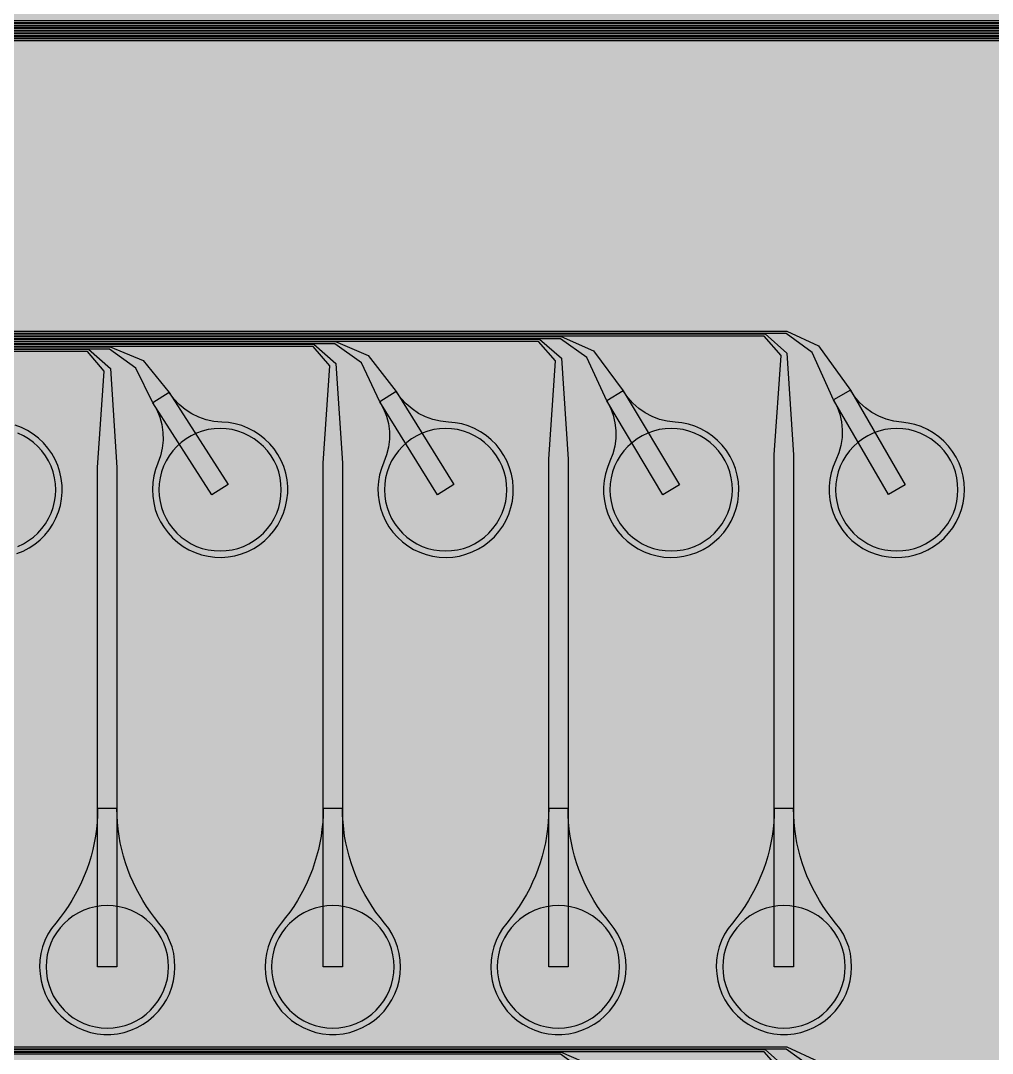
# Model space of a CAD drawing. Header units: metres. Extents: x -7231 to 10969, y -37556 to 1873.
# Drawn here: x -1178 to 330, y -31805 to -30203 of the extents above; entities that cross this region are included whole.
import ezdxf

# ---------------------------------------------------------------- set-up
doc = ezdxf.new("R2010")
doc.units = ezdxf.units.M
for name, color, linetype in [('Metal1', 4, 'CONTINUOUS'), ('Metal2', 3, 'CONTINUOUS'), ('Polyimide', 7, 'CONTINUOUS'), ('Polyimide_Negative', 5, 'CONTINUOUS')]:
    doc.layers.add(name, color=color, linetype=linetype)

msp = doc.modelspace()

# ---------------------------------------------------------------- hatches: boundary and pattern name
at = {"layer": 'Polyimide'}
msp.add_hatch(color=7, dxfattribs=at).paths.add_polyline_path([(4065.7, -468), (4066.7, -502), (4068.5, -536), (4071.4, -570), (4075.5, -604), (4081, -638), (4088, -672), (4096.5, -706), (4106.6, -740), (4118.3, -774), (4131.6, -808), (4146.5, -842), (4162.9, -876), (4180.7, -910), (4199.8, -944), (4220.2, -978), (4241.7, -1012), (4264.2, -1046), (4287.5, -1080), (4311.5, -1114), (4336, -1148), (4360.9, -1182), (4385.9, -1216), (4410.9, -1250), (4435.7, -1284), (4460.2, -1318), (4484.2, -1352), (4507.5, -1385.9), (4530, -1419.9), (4551.5, -1453.9), (4571.9, -1487.9), (4591.1, -1521.9), (4608.9, -1555.9), (4625.3, -1589.9), (4640.1, -1623.9), (4653.4, -1657.9), (4665.1, -1691.9), (4675.2, -1725.9), (4683.7, -1759.9), (4690.7, -1793.9), (4696.2, -1827.9), (4700.3, -1861.9), (4703.2, -1895.9), (4705.1, -1929.9), (4706.1, -1963.9), (4706.4, -1997.9), (4706.5, -2031.9), (4706.5, -4793), (4710, -4838.4), (4720.2, -4882.7), (4737.1, -4925), (4760.1, -4964.2), (4788.9, -4999.5), (4822.6, -5030), (4860.5, -5055.1), (4901.8, -5074.2), (4901.8, -5074.2), (4970.7, -5105.2), (5034.7, -5145.3), (5092.8, -5193.5), (5143.8, -5249.2), (5186.9, -5311.2), (5221.2, -5378.4), (5246.2, -5449.7), (5261.4, -5523.7), (5266.5, -5599), (5261.4, -5674.3), (5246.2, -5748.3), (5221.2, -5819.6), (5186.9, -5886.8), (5143.8, -5948.8), (5092.8, -6004.5), (5034.7, -6052.7), (4970.7, -6092.8), (4901.8, -6123.8), (4860.5, -6142.9), (4822.6, -6168), (4788.9, -6198.5), (4760.1, -6233.8), (4737.1, -6273), (4720.2, -6315.3), (4710, -6359.6), (4706.5, -6405), (4706.5, -9221.5), (4710, -9266.9), (4720.2, -9311.2), (4737.1, -9353.5), (4760.1, -9392.7), (4788.9, -9428), (4822.6, -9458.5), (4860.5, -9483.6), (4901.8, -9502.7), (4970.7, -9533.7), (5034.7, -9573.8), (5092.8, -9622), (5143.8, -9677.7), (5186.9, -9739.7), (5221.2, -9806.9), (5246.2, -9878.2), (5261.4, -9952.2), (5266.5, -10027.5), (5261.4, -10102.8), (5246.2, -10176.8), (5221.2, -10248.1), (5186.9, -10315.3), (5143.8, -10377.3), (5092.8, -10433), (5034.7, -10481.2), (4970.7, -10521.3), (4901.8, -10552.3), (4860.5, -10571.4), (4822.6, -10596.5), (4788.9, -10627), (4760.1, -10662.3), (4737.1, -10701.5), (4720.2, -10743.8), (4710, -10788.1), (4706.5, -10833.5), (4706.5, -13650), (4710, -13695.4), (4720.2, -13739.7), (4737.1, -13782), (4760.1, -13821.2), (4788.9, -13856.5), (4822.6, -13887), (4860.5, -13912.1), (4901.8, -13931.2), (4970.7, -13962.2), (5034.7, -14002.2), (5092.8, -14050.5), (5143.8, -14106.2), (5186.9, -14168.2), (5221.2, -14235.4), (5246.2, -14306.7), (5261.4, -14380.7), (5266.5, -14456), (5261.4, -14531.3), (5246.2, -14605.3), (5221.2, -14676.5), (5186.9, -14743.8), (5143.8, -14805.8), (5092.8, -14861.5), (5034.7, -14909.7), (4970.7, -14949.8), (4901.8, -14980.8), (4860.5, -14999.9), (4822.6, -15025), (4788.9, -15055.5), (4760.1, -15090.8), (4737.1, -15130), (4720.2, -15172.3), (4710, -15216.6), (4706.5, -15262), (4706.5, -15456), (4720.9, -15750), (4764.1, -16041.3), (4835.7, -16326.8), (4934.9, -16604), (5060.7, -16870.2), (5212.1, -17122.7), (5387.5, -17359.2), (5585.2, -17577.3), (5803.3, -17775), (6039.8, -17950.4), (6292.3, -18101.8), (6558.4, -18227.6), (6835.6, -18326.8), (7121.2, -18398.3), (7412.4, -18441.5), (7706.5, -18456), (9969, -18456), (10047.4, -18459.8), (10125.1, -18471.4), (10201.2, -18490.4), (10275.2, -18516.9), (10346.1, -18550.5), (10413.5, -18590.8), (10476.5, -18637.6), (10534.7, -18690.3), (10587.4, -18748.5), (10634.2, -18811.5), (10674.5, -18878.9), (10708.1, -18949.8), (10734.6, -19023.8), (10753.6, -19099.9), (10765.2, -19177.6), (10769, -19256), (10769, -20895.8), (10730.2, -20951.4), (10694.6, -21009.1), (10662.2, -21068.6), (10633.2, -21129.9), (10607.6, -21192.7), (10585.5, -21256.7), (10566.9, -21322), (10552, -21388.1), (10540.8, -21455), (10533.4, -21522.3), (10529.6, -21590), (10529.6, -21657.8), (10533.4, -21725.5), (10540.8, -21792.9), (10552, -21859.7), (10566.9, -21925.9), (10585.5, -21991.1), (10607.6, -22055.2), (10633.2, -22117.9), (10662.2, -22179.2), (10694.6, -22238.7), (10730.2, -22296.4), (10769, -22352), (10769, -32454.2), (10728.7, -32510.5), (10691.7, -32568.9), (10658, -32629.3), (10627.8, -32691.6), (10601.2, -32755.4), (10578.2, -32820.7), (10558.9, -32887.1), (10543.4, -32954.5), (10531.8, -33022.7), (10524, -33091.4), (10520.1, -33160.5), (10520.1, -33229.7), (10524, -33298.8), (10531.8, -33367.5), (10543.4, -33435.7), (10558.9, -33503.1), (10578.2, -33569.5), (10601.2, -33634.8), (10627.8, -33698.6), (10658, -33760.8), (10691.7, -33821.3), (10728.7, -33879.7), (10769, -33936), (10769, -36556), (10765.2, -36634.4), (10753.6, -36712.1), (10734.6, -36788.2), (10708.1, -36862.1), (10674.5, -36933.1), (10634.2, -37000.5), (10587.4, -37063.5), (10534.7, -37121.7), (10476.5, -37174.4), (10413.5, -37221.2), (10346.1, -37261.5), (10275.2, -37295.1), (10201.2, -37321.6), (10125.1, -37340.6), (10047.4, -37352.1), (9969, -37356), (-6231, -37356), (-6309.4, -37352.1), (-6387.1, -37340.6), (-6463.2, -37321.6), (-6537.2, -37295.1), (-6608.1, -37261.5), (-6675.5, -37221.2), (-6738.5, -37174.4), (-6796.7, -37121.7), (-6849.4, -37063.5), (-6896.2, -37000.5), (-6936.5, -36933.1), (-6970.1, -36862.1), (-6996.6, -36788.2), (-7015.6, -36712.1), (-7027.2, -36634.4), (-7031, -36556), (-7031, -33936), (-6990.7, -33879.8), (-6953.7, -33821.3), (-6920, -33760.9), (-6889.8, -33698.6), (-6863.2, -33634.8), (-6840.2, -33569.5), (-6820.9, -33503.1), (-6805.4, -33435.7), (-6793.7, -33367.5), (-6785.9, -33298.8), (-6782, -33229.7), (-6782, -33160.5), (-6785.9, -33091.4), (-6793.7, -33022.7), (-6805.4, -32954.5), (-6820.9, -32887.1), (-6840.2, -32820.6), (-6863.2, -32755.4), (-6889.8, -32691.5), (-6920, -32629.3), (-6953.7, -32568.9), (-6990.7, -32510.4), (-7031, -32454.2), (-7031, -22364.8), (-6990.7, -22308.6), (-6953.7, -22250.1), (-6920, -22189.7), (-6889.8, -22127.5), (-6863.2, -22063.6), (-6840.2, -21998.4), (-6820.9, -21931.9), (-6805.4, -21864.5), (-6793.7, -21796.3), (-6785.9, -21727.6), (-6782, -21658.5), (-6782, -21589.3), (-6785.9, -21520.3), (-6793.7, -21451.5), (-6805.4, -21383.3), (-6820.9, -21315.9), (-6840.2, -21249.5), (-6863.2, -21184.2), (-6889.8, -21120.4), (-6920, -21058.1), (-6953.7, -20997.7), (-6990.7, -20939.3), (-7031, -20883), (-7031, -19256), (-7027.2, -19177.6), (-7015.6, -19099.9), (-6996.6, -19023.8), (-6970.1, -18949.8), (-6936.5, -18878.9), (-6896.2, -18811.5), (-6849.4, -18748.5), (-6796.7, -18690.3), (-6738.5, -18637.6), (-6675.5, -18590.8), (-6608.1, -18550.5), (-6537.2, -18516.9), (-6463.2, -18490.4), (-6387.1, -18471.4), (-6309.4, -18459.8), (-6231, -18456), (-3968.5, -18456), (-3674.4, -18441.5), (-3383.2, -18398.3), (-3097.6, -18326.8), (-2820.4, -18227.6), (-2554.3, -18101.8), (-2301.8, -17950.4), (-2065.3, -17775), (-1847.2, -17577.3), (-1649.5, -17359.2), (-1474.1, -17122.7), (-1322.7, -16870.2), (-1196.9, -16604), (-1097.7, -16326.8), (-1026.1, -16041.3), (-982.9, -15750), (-968.5, -15456), (-968.5, -15262), (-972, -15216.6), (-982.2, -15172.3), (-999.1, -15130), (-1022.1, -15090.8), (-1050.9, -15055.5), (-1084.6, -15025), (-1122.5, -14999.9), (-1163.8, -14980.8), (-1232.7, -14949.8), (-1296.7, -14909.7), (-1354.8, -14861.5), (-1405.8, -14805.8), (-1448.9, -14743.8), (-1483.2, -14676.5), (-1508.2, -14605.3), (-1523.4, -14531.3), (-1528.5, -14456), (-1523.4, -14380.7), (-1508.2, -14306.7), (-1483.2, -14235.4), (-1448.9, -14168.2), (-1405.8, -14106.2), (-1354.8, -14050.5), (-1296.7, -14002.2), (-1232.7, -13962.2), (-1163.8, -13931.2), (-1122.5, -13912.1), (-1084.6, -13887), (-1050.9, -13856.5), (-1022.1, -13821.2), (-999.1, -13782), (-982.2, -13739.7), (-972, -13695.4), (-968.5, -13650), (-968.5, -12309.6), (-972, -12264.3), (-982.2, -12219.9), (-999.1, -12177.7), (-1022.1, -12138.5), (-1050.9, -12103.2), (-1084.6, -12072.6), (-1122.5, -12047.5), (-1163.8, -12028.5), (-1232.7, -11997.4), (-1296.7, -11957.4), (-1354.8, -11909.1), (-1405.8, -11853.5), (-1448.9, -11791.5), (-1483.2, -11724.2), (-1508.2, -11653), (-1523.4, -11579), (-1528.5, -11503.7), (-1523.4, -11428.3), (-1508.2, -11354.4), (-1483.2, -11283.1), (-1448.9, -11215.9), (-1405.8, -11153.8), (-1354.8, -11098.2), (-1296.7, -11049.9), (-1232.7, -11009.9), (-1163.8, -10978.8), (-1122.5, -10959.8), (-1084.6, -10934.7), (-1050.9, -10904.1), (-1022.1, -10868.9), (-999.1, -10829.6), (-982.2, -10787.4), (-972, -10743), (-968.5, -10697.7), (-968.5, -9357.3), (-972, -9311.9), (-982.2, -9267.6), (-999.1, -9225.4), (-1022.1, -9186.1), (-1050.9, -9150.8), (-1084.6, -9120.3), (-1122.5, -9095.2), (-1163.8, -9076.2), (-1163.8, -9076.2), (-1232.7, -9045.1), (-1296.7, -9005.1), (-1354.8, -8956.8), (-1405.8, -8901.1), (-1448.9, -8839.1), (-1483.2, -8771.9), (-1508.2, -8700.6), (-1523.4, -8626.7), (-1528.5, -8551.3), (-1523.4, -8476), (-1508.2, -8402), (-1483.2, -8330.8), (-1448.9, -8263.5), (-1405.8, -8201.5), (-1354.8, -8145.9), (-1296.7, -8097.6), (-1232.7, -8057.6), (-1163.8, -8026.5), (-1163.8, -8026.5), (-1122.5, -8007.4), (-1084.6, -7982.4), (-1050.9, -7951.8), (-1022.1, -7916.5), (-999.1, -7877.3), (-982.2, -7835), (-972, -7790.7), (-968.5, -7745.4), (-968.5, -6405), (-972, -6359.6), (-982.2, -6315.3), (-999.1, -6273), (-1022.1, -6233.8), (-1050.9, -6198.5), (-1084.6, -6168), (-1122.5, -6142.9), (-1163.8, -6123.8), (-1163.8, -6123.8), (-1232.7, -6092.8), (-1296.7, -6052.7), (-1354.8, -6004.5), (-1405.8, -5948.8), (-1448.9, -5886.8), (-1483.2, -5819.6), (-1508.2, -5748.3), (-1523.4, -5674.3), (-1528.5, -5599), (-1523.4, -5523.7), (-1508.2, -5449.7), (-1483.2, -5378.4), (-1448.9, -5311.2), (-1405.8, -5249.2), (-1354.8, -5193.5), (-1296.7, -5145.3), (-1232.7, -5105.2), (-1163.8, -5074.2), (-1163.8, -5074.2), (-1122.5, -5055.1), (-1084.6, -5030), (-1050.9, -4999.5), (-1022.1, -4964.2), (-999.1, -4925), (-982.2, -4882.7), (-972, -4838.4), (-968.5, -4793), (-968.5, -2031.9), (-968.4, -1997.9), (-968.1, -1963.9), (-967.1, -1929.9), (-965.2, -1895.9), (-962.2, -1861.9), (-958, -1827.9), (-952.4, -1793.9), (-945.3, -1759.9), (-936.6, -1725.9), (-926.4, -1691.9), (-914.4, -1657.9), (-900.9, -1623.9), (-885.7, -1589.9), (-869.1, -1555.9), (-850.9, -1521.9), (-831.4, -1487.9), (-810.6, -1453.9), (-788.7, -1419.9), (-765.8, -1385.9), (-742.1, -1352), (-717.6, -1318), (-692.7, -1284), (-667.4, -1250), (-641.9, -1216), (-616.4, -1182), (-591.1, -1148), (-566.1, -1114), (-541.7, -1080), (-517.9, -1046), (-495, -1012), (-473.1, -978), (-452.4, -944), (-432.8, -910), (-414.7, -876), (-398, -842), (-382.9, -808), (-369.3, -774), (-357.4, -740), (-347.1, -706), (-338.4, -672), (-331.3, -638), (-325.7, -604), (-321.5, -570), (-318.6, -536), (-316.7, -502), (-315.7, -468), (-315.3, -434), (-315.2, -400), (-315.2, 401), (-315.2, 451), (-315.2, 1644), (-270.2, 1644), (-270, 1637.1), (-269.4, 1630.3), (-268.2, 1623.5), (-266.7, 1616.8), (-264.7, 1610.2), (-262.3, 1603.8), (-259.4, 1597.6), (-256.2, 1591.5), (-252.6, 1585.7), (-248.6, 1580.1), (-244.2, 1574.8), (-239.5, 1569.8), (-234.5, 1565.1), (-229.2, 1560.7), (-223.6, 1556.7), (-217.8, 1553.1), (-211.7, 1549.8), (-205.4, 1547), (-199, 1544.6), (-192.4, 1542.6), (-185.7, 1541), (-179, 1539.9), (-172.1, 1539.2), (-165.2, 1539), (-158.4, 1539.2), (-151.5, 1539.9), (-144.8, 1541), (-138.1, 1542.6), (-131.5, 1544.6), (-125.1, 1547), (-118.8, 1549.8), (-112.8, 1553.1), (-106.9, 1556.7), (-101.3, 1560.7), (-96, 1565.1), (-91, 1569.8), (-86.3, 1574.8), (-81.9, 1580.1), (-77.9, 1585.7), (-74.3, 1591.5), (-71.1, 1597.6), (-68.2, 1603.8), (-65.8, 1610.2), (-63.8, 1616.8), (-62.3, 1623.5), (-61.1, 1630.3), (-60.5, 1637.1), (-60.2, 1644), (1853, 1644), (1853, 1573), (3815.2, 1573), (3815.5, 1579.5), (3816.1, 1586.1), (3817.2, 1592.5), (3818.7, 1598.9), (3820.6, 1605.1), (3822.9, 1611.3), (3825.6, 1617.2), (3828.6, 1623), (3832.1, 1628.6), (3835.9, 1633.9), (3840.1, 1638.9), (3844.5, 1643.7), (3849.3, 1648.2), (3854.4, 1652.3), (3859.7, 1656.1), (3865.2, 1659.6), (3871, 1662.7), (3877, 1665.4), (3883.1, 1667.7), (3889.4, 1669.6), (3895.7, 1671.1), (3902.2, 1672.1), (3908.7, 1672.8), (3915.2, 1673), (3921.8, 1672.8), (3928.3, 1672.1), (3934.8, 1671.1), (3941.1, 1669.6), (3947.4, 1667.7), (3953.5, 1665.4), (3959.5, 1662.7), (3965.2, 1659.6), (3970.8, 1656.1), (3976.1, 1652.3), (3981.2, 1648.2), (3986, 1643.7), (3990.4, 1638.9), (3994.6, 1633.9), (3998.4, 1628.6), (4001.9, 1623), (4004.9, 1617.2), (4007.6, 1611.3), (4009.9, 1605.1), (4011.8, 1598.9), (4013.3, 1592.5), (4014.4, 1586.1), (4015, 1579.5), (4015.2, 1573), (4065.2, 1573), (4065.2, 451), (4065.2, 401), (4065.2, -400), (4065.3, -434), (4065.7, -468)])

# ---------------------------------------------------------------- linework, layer by layer
at = {"layer": 'Metal1'}
for points in [[(1352.7, -19211.9), (1352.7, -30199.7), (1321.7, -30230.7), (-5962.2, -30230.7), (-5993.2, -30199.7), (-5993.2, -27720.3), (-5962.2, -27689.2), (-22.8, -27689.2), (11.1, -27719.1), (21.5, -27877.1), (21.5, -28671), (-8.5, -28671), (-8.5, -27877.1), (1.9, -27722.9), (-24.2, -27692.8), (-5960.8, -27692.8), (-5989.7, -27721.7), (-5989.7, -30198.3), (-5960.8, -30227.2), (1320.3, -30227.2), (1349.2, -30198.3), (1349.2, -19211.9)], [(1608.7, -19211.9), (1608.7, -33199.7), (1577.7, -33230.7), (-5962.2, -33230.7), (-5993.2, -33199.7), (-5993.2, -30720.3), (-5962.2, -30689.2), (-22.8, -30689.2), (11.1, -30719.1), (21.5, -30877.1), (21.5, -31671), (-8.5, -31671), (-8.5, -30877.1), (1.9, -30722.9), (-24.2, -30692.8), (-5960.8, -30692.8), (-5989.7, -30721.7), (-5989.7, -33198.3), (-5960.8, -33227.2), (1576.3, -33227.2), (1605.2, -33198.3), (1605.2, -19211.9)], [(1344.7, -19211.9), (1344.7, -30191.7), (1313.7, -30222.7), (-5954.2, -30222.7), (-5985.2, -30191.7), (-5985.2, -27728.3), (-5954.2, -27697.2), (-372.8, -27697.2), (-338.9, -27727.1), (-328.5, -27883.5), (-328.5, -28671), (-358.5, -28671), (-358.5, -27883.5), (-348.1, -27730.9), (-374.2, -27700.8), (-5952.8, -27700.8), (-5981.7, -27729.7), (-5981.7, -30190.3), (-5952.8, -30219.2), (1312.3, -30219.2), (1341.2, -30190.3), (1341.2, -19211.9)], [(1600.7, -19211.9), (1600.7, -33191.7), (1569.7, -33222.7), (-5954.2, -33222.7), (-5985.2, -33191.7), (-5985.2, -30728.3), (-5954.2, -30697.2), (-372.8, -30697.2), (-338.9, -30727.1), (-328.5, -30883.5), (-328.5, -31671), (-358.5, -31671), (-358.5, -30883.5), (-348.1, -30730.9), (-374.2, -30700.8), (-5952.8, -30700.8), (-5981.7, -30729.7), (-5981.7, -33190.3), (-5952.8, -33219.2), (1568.3, -33219.2), (1597.2, -33190.3), (1597.2, -19211.9)], [(1336.7, -19211.9), (1336.7, -30183.7), (1305.7, -30214.7), (-5946.2, -30214.7), (-5977.2, -30183.7), (-5977.2, -27736.3), (-5946.2, -27705.2), (-722.8, -27705.2), (-688.9, -27735.1), (-678.5, -27889.9), (-678.5, -28671), (-708.5, -28671), (-708.5, -27889.9), (-698.1, -27738.9), (-724.2, -27708.8), (-5944.8, -27708.8), (-5973.7, -27737.7), (-5973.7, -30182.3), (-5944.8, -30211.2), (1304.3, -30211.2), (1333.2, -30182.3), (1333.2, -19211.9)], [(1592.7, -19211.9), (1592.7, -33183.7), (1561.7, -33214.7), (-5946.2, -33214.7), (-5977.2, -33183.7), (-5977.2, -30736.3), (-5946.2, -30705.2), (-722.8, -30705.2), (-688.9, -30735.1), (-678.5, -30889.9), (-678.5, -31671), (-708.5, -31671), (-708.5, -30889.9), (-698.1, -30738.9), (-724.2, -30708.8), (-5944.8, -30708.8), (-5973.7, -30737.7), (-5973.7, -33182.3), (-5944.8, -33211.2), (1560.3, -33211.2), (1589.2, -33182.3), (1589.2, -19211.9)], [(1328.7, -19211.9), (1328.7, -30175.7), (1297.7, -30206.7), (-5938.2, -30206.7), (-5969.2, -30175.7), (-5969.2, -27744.3), (-5938.2, -27713.2), (-1072.8, -27713.2), (-1038.8, -27743.1), (-1028.5, -27896.3), (-1028.5, -28671), (-1058.5, -28671), (-1058.5, -27896.3), (-1048.2, -27746.9), (-1074.2, -27716.8), (-5936.8, -27716.8), (-5965.7, -27745.7), (-5965.7, -30174.3), (-5936.8, -30203.2), (1296.3, -30203.2), (1325.2, -30174.3), (1325.2, -19211.9)], [(1584.7, -19211.9), (1584.7, -33175.7), (1553.7, -33206.7), (-5938.2, -33206.7), (-5969.2, -33175.7), (-5969.2, -30744.3), (-5938.2, -30713.2), (-1072.8, -30713.2), (-1038.8, -30743.1), (-1028.5, -30896.3), (-1028.5, -31671), (-1058.5, -31671), (-1058.5, -30896.3), (-1048.2, -30746.9), (-1074.2, -30716.8), (-5936.8, -30716.8), (-5965.7, -30745.7), (-5965.7, -33174.3), (-5936.8, -33203.2), (1552.3, -33203.2), (1581.2, -33174.3), (1581.2, -19211.9)], [(1480.7, -19211.9), (1480.7, -33071.7), (1449.7, -33102.7), (-5834.2, -33102.7), (-5865.2, -33071.7), (-5865.2, -31830.3), (-5834.2, -31799.2), (-22.8, -31799.2), (11.1, -31829.1), (21.5, -31987.1), (21.5, -32781), (-8.5, -32781), (-8.5, -31987.1), (1.9, -31832.9), (-24.2, -31802.7), (-5832.8, -31802.7), (-5861.7, -31831.7), (-5861.7, -33070.3), (-5832.8, -33099.2), (1448.3, -33099.2), (1477.2, -33070.3), (1477.2, -19211.9)]]:
    msp.add_lwpolyline(points, dxfattribs=at)
for points in [[(-1058.5, -31425.4), (-1058.7, -31436.2), (-1059.3, -31446.9), (-1060.4, -31457.6), (-1061.8, -31468.2), (-1063.7, -31478.8), (-1066, -31489.3), (-1068.7, -31499.6), (-1071.8, -31509.9), (-1075.3, -31520.1), (-1079.2, -31530.1), (-1083.5, -31539.9), (-1088.1, -31549.6), (-1093.2, -31559.1), (-1098.6, -31568.4), (-1104.3, -31577.4), (-1110.4, -31586.2), (-1116.9, -31594.8), (-1123.6, -31603.1), (-1130.1, -31611.6), (-1135.6, -31620.6), (-1140.2, -31630.2), (-1143.9, -31640.1), (-1146.5, -31650.4), (-1148, -31660.9), (-1148.5, -31671.5), (-1147.9, -31682.1), (-1146.3, -31692.6), (-1143.6, -31702.8), (-1139.8, -31712.7), (-1135.1, -31722.2), (-1129.5, -31731.2), (-1123, -31739.6), (-1115.7, -31747.3), (-1107.6, -31754.2), (-1098.9, -31760.2), (-1089.6, -31765.3), (-1079.9, -31769.5), (-1069.7, -31772.7), (-1059.4, -31774.8), (-1048.8, -31775.9), (-1038.2, -31775.9), (-1027.6, -31774.8), (-1017.3, -31772.7), (-1007.1, -31769.5), (-997.4, -31765.3), (-988.1, -31760.2), (-979.4, -31754.2), (-971.3, -31747.3), (-964, -31739.6), (-957.5, -31731.2), (-951.9, -31722.2), (-947.2, -31712.7), (-943.4, -31702.8), (-940.7, -31692.6), (-939.1, -31682.1), (-938.5, -31671.5), (-939, -31660.9), (-940.5, -31650.4), (-943.1, -31640.1), (-946.8, -31630.2), (-951.4, -31620.6), (-956.9, -31611.6), (-963.4, -31603.1), (-970.1, -31594.8), (-976.6, -31586.2), (-982.7, -31577.4), (-988.4, -31568.4), (-993.8, -31559.1), (-998.9, -31549.6), (-1003.5, -31539.9), (-1007.8, -31530.1), (-1011.7, -31520.1), (-1015.2, -31509.9), (-1018.3, -31499.6), (-1021, -31489.3), (-1023.3, -31478.8), (-1025.2, -31468.2), (-1026.6, -31457.6), (-1027.7, -31446.9), (-1028.3, -31436.2), (-1028.5, -31425.4), (-1058.5, -31425.4)], [(-708.5, -31425.4), (-708.7, -31436.2), (-709.3, -31446.9), (-710.4, -31457.6), (-711.8, -31468.2), (-713.7, -31478.8), (-716, -31489.3), (-718.7, -31499.6), (-721.8, -31509.9), (-725.3, -31520.1), (-729.2, -31530.1), (-733.5, -31539.9), (-738.1, -31549.6), (-743.2, -31559.1), (-748.6, -31568.4), (-754.3, -31577.4), (-760.4, -31586.2), (-766.9, -31594.8), (-773.6, -31603.1), (-780.1, -31611.6), (-785.6, -31620.6), (-790.2, -31630.2), (-793.9, -31640.1), (-796.5, -31650.4), (-798, -31660.9), (-798.5, -31671.5), (-797.9, -31682.1), (-796.3, -31692.6), (-793.6, -31702.8), (-789.8, -31712.7), (-785.1, -31722.2), (-779.5, -31731.2), (-773, -31739.6), (-765.7, -31747.3), (-757.6, -31754.2), (-748.9, -31760.2), (-739.6, -31765.3), (-729.9, -31769.5), (-719.7, -31772.7), (-709.4, -31774.8), (-698.8, -31775.9), (-688.2, -31775.9), (-677.6, -31774.8), (-667.3, -31772.7), (-657.1, -31769.5), (-647.4, -31765.3), (-638.1, -31760.2), (-629.4, -31754.2), (-621.3, -31747.3), (-614, -31739.6), (-607.5, -31731.2), (-601.9, -31722.2), (-597.2, -31712.7), (-593.4, -31702.8), (-590.7, -31692.6), (-589.1, -31682.1), (-588.5, -31671.5), (-589, -31660.9), (-590.5, -31650.4), (-593.1, -31640.1), (-596.8, -31630.2), (-601.4, -31620.6), (-606.9, -31611.6), (-613.4, -31603.1), (-620.1, -31594.8), (-626.6, -31586.2), (-632.7, -31577.4), (-638.4, -31568.4), (-643.8, -31559.1), (-648.9, -31549.6), (-653.5, -31539.9), (-657.8, -31530.1), (-661.7, -31520.1), (-665.2, -31509.9), (-668.3, -31499.6), (-671, -31489.3), (-673.3, -31478.8), (-675.2, -31468.2), (-676.6, -31457.6), (-677.7, -31446.9), (-678.3, -31436.2), (-678.5, -31425.4), (-708.5, -31425.4)], [(-358.5, -31425.4), (-358.7, -31436.2), (-359.3, -31446.9), (-360.4, -31457.6), (-361.8, -31468.2), (-363.7, -31478.8), (-366, -31489.3), (-368.7, -31499.6), (-371.8, -31509.9), (-375.3, -31520.1), (-379.2, -31530.1), (-383.5, -31539.9), (-388.1, -31549.6), (-393.2, -31559.1), (-398.6, -31568.4), (-404.3, -31577.4), (-410.4, -31586.2), (-416.9, -31594.8), (-423.6, -31603.1), (-430.1, -31611.6), (-435.6, -31620.6), (-440.2, -31630.2), (-443.9, -31640.1), (-446.5, -31650.4), (-448, -31660.9), (-448.5, -31671.5), (-447.9, -31682.1), (-446.3, -31692.6), (-443.6, -31702.8), (-439.8, -31712.7), (-435.1, -31722.2), (-429.5, -31731.2), (-423, -31739.6), (-415.7, -31747.3), (-407.6, -31754.2), (-398.9, -31760.2), (-389.6, -31765.3), (-379.9, -31769.5), (-369.7, -31772.7), (-359.4, -31774.8), (-348.8, -31775.9), (-338.2, -31775.9), (-327.6, -31774.8), (-317.3, -31772.7), (-307.1, -31769.5), (-297.4, -31765.3), (-288.1, -31760.2), (-279.4, -31754.2), (-271.3, -31747.3), (-264, -31739.6), (-257.5, -31731.2), (-251.9, -31722.2), (-247.2, -31712.7), (-243.4, -31702.8), (-240.7, -31692.6), (-239.1, -31682.1), (-238.5, -31671.5), (-239, -31660.9), (-240.5, -31650.4), (-243.1, -31640.1), (-246.8, -31630.2), (-251.4, -31620.6), (-256.9, -31611.6), (-263.4, -31603.1), (-270.1, -31594.8), (-276.6, -31586.2), (-282.7, -31577.4), (-288.4, -31568.4), (-293.8, -31559.1), (-298.9, -31549.6), (-303.5, -31539.9), (-307.8, -31530.1), (-311.7, -31520.1), (-315.2, -31509.9), (-318.3, -31499.6), (-321, -31489.3), (-323.3, -31478.8), (-325.2, -31468.2), (-326.6, -31457.6), (-327.7, -31446.9), (-328.3, -31436.2), (-328.5, -31425.4), (-358.5, -31425.4)], [(-8.5, -31425.4), (-8.7, -31436.2), (-9.3, -31446.9), (-10.4, -31457.6), (-11.8, -31468.2), (-13.7, -31478.8), (-16, -31489.3), (-18.7, -31499.6), (-21.8, -31509.9), (-25.3, -31520.1), (-29.2, -31530.1), (-33.5, -31539.9), (-38.1, -31549.6), (-43.2, -31559.1), (-48.6, -31568.4), (-54.3, -31577.4), (-60.4, -31586.2), (-66.9, -31594.8), (-73.6, -31603.1), (-80.1, -31611.6), (-85.6, -31620.6), (-90.2, -31630.2), (-93.9, -31640.1), (-96.5, -31650.4), (-98, -31660.9), (-98.5, -31671.5), (-97.9, -31682.1), (-96.3, -31692.6), (-93.6, -31702.8), (-89.8, -31712.7), (-85.1, -31722.2), (-79.5, -31731.2), (-73, -31739.6), (-65.7, -31747.3), (-57.6, -31754.2), (-48.9, -31760.2), (-39.6, -31765.3), (-29.9, -31769.5), (-19.7, -31772.7), (-9.4, -31774.8), (1.2, -31775.9), (11.8, -31775.9), (22.4, -31774.8), (32.7, -31772.7), (42.9, -31769.5), (52.6, -31765.3), (61.9, -31760.2), (70.6, -31754.2), (78.7, -31747.3), (86, -31739.6), (92.5, -31731.2), (98.1, -31722.2), (102.8, -31712.7), (106.6, -31702.8), (109.3, -31692.6), (110.9, -31682.1), (111.5, -31671.5), (111, -31660.9), (109.5, -31650.4), (106.9, -31640.1), (103.2, -31630.2), (98.6, -31620.6), (93.1, -31611.6), (86.6, -31603.1), (79.9, -31594.8), (73.4, -31586.2), (67.3, -31577.4), (61.6, -31568.4), (56.2, -31559.1), (51.1, -31549.6), (46.5, -31539.9), (42.2, -31530.1), (38.3, -31520.1), (34.8, -31509.9), (31.7, -31499.6), (29, -31489.3), (26.7, -31478.8), (24.8, -31468.2), (23.4, -31457.6), (22.3, -31446.9), (21.7, -31436.2), (21.5, -31425.4), (-8.5, -31425.4)]]:
    msp.add_lwpolyline(points, close=True, dxfattribs=at)
at = {"layer": 'Metal2'}
for points in [[(1356.7, -19211.9), (1356.7, -30203.7), (1325.7, -30234.7), (-5966.2, -30234.7), (-5997.2, -30203.7), (-5997.2, -27716.3), (-5966.2, -27685.2), (10.8, -27685.2), (60.3, -27707.9), (109.5, -27776.6), (194.5, -27923.5), (168.5, -27938.5), (83.5, -27791.6), (50.3, -27718), (9.8, -27688.8), (-5964.8, -27688.8), (-5993.7, -27717.7), (-5993.7, -30202.3), (-5964.8, -30231.2), (1324.3, -30231.2), (1353.2, -30202.3), (1353.2, -19211.9)], [(1612.7, -19211.9), (1612.7, -33203.7), (1581.7, -33234.7), (-5966.2, -33234.7), (-5997.2, -33203.7), (-5997.2, -30716.3), (-5966.2, -30685.2), (10.8, -30685.2), (60.3, -30707.9), (109.5, -30776.6), (194.5, -30923.5), (168.5, -30938.5), (83.5, -30791.6), (50.3, -30718), (9.8, -30688.8), (-5964.8, -30688.8), (-5993.7, -30717.7), (-5993.7, -33202.3), (-5964.8, -33231.2), (1580.3, -33231.2), (1609.2, -33202.3), (1609.2, -19211.9)], [(1348.7, -19211.9), (1348.7, -30195.7), (1317.7, -30226.7), (-5958.2, -30226.7), (-5989.2, -30195.7), (-5989.2, -27724.3), (-5958.2, -27693.2), (-339.3, -27693.2), (-289.1, -27715.4), (-242.8, -27777.7), (-155.6, -27923.3), (-181.4, -27938.7), (-268.5, -27793.1), (-299.5, -27726.1), (-340.2, -27696.8), (-5956.8, -27696.8), (-5985.7, -27725.7), (-5985.7, -30194.3), (-5956.8, -30223.2), (1316.3, -30223.2), (1345.2, -30194.3), (1345.2, -19211.9)], [(1604.7, -19211.9), (1604.7, -33195.7), (1573.7, -33226.7), (-5958.2, -33226.7), (-5989.2, -33195.7), (-5989.2, -30724.3), (-5958.2, -30693.2), (-339.3, -30693.2), (-289.1, -30715.4), (-242.8, -30777.7), (-155.6, -30923.3), (-181.4, -30938.7), (-268.5, -30793.1), (-299.5, -30726.1), (-340.2, -30696.8), (-5956.8, -30696.8), (-5985.7, -30725.7), (-5985.7, -33194.3), (-5956.8, -33223.2), (1572.3, -33223.2), (1601.2, -33194.3), (1601.2, -19211.9)], [(1340.7, -19211.9), (1340.7, -30187.7), (1309.7, -30218.7), (-5950.2, -30218.7), (-5981.2, -30187.7), (-5981.2, -27732.3), (-5950.2, -27701.2), (-689.3, -27701.2), (-638.6, -27722.9), (-595.1, -27778.8), (-505.7, -27923.1), (-531.3, -27938.9), (-620.6, -27794.6), (-649.3, -27734.1), (-690.2, -27704.8), (-5948.8, -27704.8), (-5977.7, -27733.7), (-5977.7, -30186.3), (-5948.8, -30215.2), (1308.3, -30215.2), (1337.2, -30186.3), (1337.2, -19211.9)], [(1596.7, -19211.9), (1596.7, -33187.7), (1565.7, -33218.7), (-5950.2, -33218.7), (-5981.2, -33187.7), (-5981.2, -30732.3), (-5950.2, -30701.2), (-689.3, -30701.2), (-638.6, -30722.9), (-595.1, -30778.8), (-505.7, -30923.1), (-531.3, -30938.9), (-620.6, -30794.6), (-649.3, -30734.1), (-690.2, -30704.8), (-5948.8, -30704.8), (-5977.7, -30733.7), (-5977.7, -33186.3), (-5948.8, -33215.2), (1564.3, -33215.2), (1593.2, -33186.3), (1593.2, -19211.9)], [(1332.7, -19211.9), (1332.7, -30179.7), (1301.7, -30210.7), (-5942.2, -30210.7), (-5973.2, -30179.7), (-5973.2, -27740.3), (-5942.2, -27709.2), (-1039.3, -27709.2), (-988, -27730.3), (-947.5, -27780.1), (-855.9, -27922.9), (-881.1, -27939.1), (-972.8, -27796.3), (-999, -27742.2), (-1040.2, -27712.8), (-5940.8, -27712.8), (-5969.7, -27741.7), (-5969.7, -30178.3), (-5940.8, -30207.2), (1300.3, -30207.2), (1329.2, -30178.3), (1329.2, -19211.9)], [(1588.7, -19211.9), (1588.7, -33179.7), (1557.7, -33210.7), (-5942.2, -33210.7), (-5973.2, -33179.7), (-5973.2, -30740.3), (-5942.2, -30709.2), (-1039.3, -30709.2), (-988, -30730.3), (-947.5, -30780.1), (-855.9, -30922.9), (-881.1, -30939.1), (-972.8, -30796.3), (-999, -30742.2), (-1040.2, -30712.8), (-5940.8, -30712.8), (-5969.7, -30741.7), (-5969.7, -33178.3), (-5940.8, -33207.2), (1556.3, -33207.2), (1585.2, -33178.3), (1585.2, -19211.9)], [(1484.7, -19211.9), (1484.7, -33075.7), (1453.7, -33106.7), (-5838.2, -33106.7), (-5869.2, -33075.7), (-5869.2, -31826.3), (-5838.2, -31795.2), (10.8, -31795.2), (60.3, -31817.9), (109.5, -31886.6), (194.5, -32033.5), (168.5, -32048.5), (83.5, -31901.6), (50.3, -31828), (9.8, -31798.7), (-5836.8, -31798.7), (-5865.7, -31827.7), (-5865.7, -33074.3), (-5836.8, -33103.2), (1452.3, -33103.2), (1481.2, -33074.3), (1481.2, -19211.9)], [(1476.7, -19211.9), (1476.7, -33067.7), (1445.7, -33098.7), (-5830.2, -33098.7), (-5861.2, -33067.7), (-5861.2, -31834.3), (-5830.2, -31803.2), (-339.3, -31803.2), (-289.1, -31825.4), (-242.8, -31887.7), (-155.6, -32033.3), (-181.4, -32048.7), (-268.5, -31903.1), (-299.5, -31836.1), (-340.2, -31806.7), (-5828.8, -31806.7), (-5857.7, -31835.7), (-5857.7, -33066.3), (-5828.8, -33095.2), (1444.3, -33095.2), (1473.2, -33066.3), (1473.2, -19211.9)], [(-1183.7, -31030.1), (-1174, -31026.1), (-1164.7, -31021.2), (-1156, -31015.4), (-1147.9, -31008.7), (-1140.5, -31001.3), (-1133.9, -30993.2), (-1128.1, -30984.4), (-1123.2, -30975.2), (-1119.3, -30965.4), (-1116.4, -30955.4), (-1114.4, -30945.1), (-1113.6, -30934.6), (-1113.7, -30924.2), (-1114.9, -30913.8), (-1117.2, -30903.5), (-1120.4, -30893.5), (-1124.6, -30884), (-1129.8, -30874.8), (-1135.8, -30866.3), (-1142.7, -30858.4), (-1150.3, -30851.2), (-1158.6, -30844.8), (-1167.5, -30839.2), (-1176.9, -30834.6), (-1186.7, -30830.9)]]:
    msp.add_lwpolyline(points, dxfattribs=at)
for points in [[(-972.8, -30796.3), (-966.8, -30806.9), (-962.2, -30818.2), (-959, -30830), (-957.3, -30842), (-957, -30854.2), (-958.2, -30866.3), (-960.9, -30878.2), (-965, -30889.7), (-968.7, -30899.5), (-971.3, -30909.6), (-972.9, -30920), (-973.5, -30930.5), (-973, -30940.9), (-971.5, -30951.3), (-969, -30961.5), (-965.4, -30971.3), (-960.9, -30980.8), (-955.5, -30989.8), (-949.2, -30998.1), (-942.1, -31005.8), (-934.3, -31012.8), (-925.8, -31019), (-916.8, -31024.2), (-907.2, -31028.6), (-897.3, -31032), (-887.1, -31034.3), (-876.7, -31035.7), (-866.2, -31036), (-855.8, -31035.2), (-845.5, -31033.4), (-835.4, -31030.6), (-825.6, -31026.8), (-816.3, -31022.1), (-807.4, -31016.4), (-799.2, -31009.9), (-791.7, -31002.6), (-785, -30994.6), (-779, -30986), (-774, -30976.8), (-769.9, -30967.1), (-766.8, -30957.1), (-764.7, -30946.8), (-763.6, -30936.4), (-763.6, -30925.9), (-764.6, -30915.5), (-766.7, -30905.2), (-769.8, -30895.2), (-773.8, -30885.6), (-778.8, -30876.3), (-784.7, -30867.7), (-791.5, -30859.6), (-799, -30852.3), (-807.2, -30845.8), (-816, -30840.1), (-825.3, -30835.3), (-835, -30831.5), (-845.1, -30828.6), (-855.4, -30826.8), (-865.9, -30826), (-878, -30825), (-889.9, -30822.5), (-901.5, -30818.5), (-912.4, -30813.2), (-922.7, -30806.6), (-932, -30798.8), (-940.4, -30789.9), (-947.5, -30780.1), (-972.8, -30796.3)], [(-620.6, -30794.6), (-614.8, -30805.4), (-610.4, -30816.7), (-607.4, -30828.5), (-605.8, -30840.6), (-605.8, -30852.8), (-607.2, -30864.9), (-610.1, -30876.7), (-614.3, -30888.1), (-618.1, -30897.9), (-620.9, -30908), (-622.7, -30918.3), (-623.5, -30928.8), (-623.2, -30939.2), (-621.8, -30949.6), (-619.5, -30959.8), (-616.1, -30969.8), (-611.7, -30979.3), (-606.5, -30988.3), (-600.3, -30996.8), (-593.3, -31004.7), (-585.6, -31011.7), (-577.2, -31018), (-568.3, -31023.5), (-558.8, -31028), (-548.9, -31031.5), (-538.8, -31034), (-528.4, -31035.5), (-517.9, -31036), (-507.5, -31035.4), (-497.1, -31033.8), (-487, -31031.2), (-477.2, -31027.5), (-467.7, -31022.9), (-458.8, -31017.4), (-450.5, -31011), (-442.9, -31003.8), (-436, -30995.9), (-429.9, -30987.4), (-424.7, -30978.3), (-420.5, -30968.7), (-417.2, -30958.7), (-415, -30948.5), (-413.7, -30938.1), (-413.6, -30927.6), (-414.4, -30917.2), (-416.3, -30906.9), (-419.2, -30896.8), (-423.1, -30887.1), (-428, -30877.8), (-433.7, -30869), (-440.3, -30860.9), (-447.7, -30853.5), (-455.8, -30846.8), (-464.5, -30841), (-473.7, -30836), (-483.4, -30832), (-493.5, -30829), (-503.8, -30827), (-514.2, -30826.1), (-526.3, -30824.8), (-538.2, -30822.1), (-549.7, -30818), (-560.5, -30812.5), (-570.7, -30805.7), (-579.9, -30797.8), (-588.1, -30788.8), (-595.1, -30778.8), (-620.6, -30794.6)], [(-268.5, -30793.1), (-262.9, -30803.9), (-258.7, -30815.3), (-255.8, -30827.2), (-254.5, -30839.3), (-254.6, -30851.4), (-256.2, -30863.5), (-259.2, -30875.3), (-263.7, -30886.7), (-267.6, -30896.4), (-270.6, -30906.4), (-272.5, -30916.7), (-273.4, -30927.2), (-273.3, -30937.6), (-272.1, -30948), (-269.9, -30958.3), (-266.7, -30968.3), (-262.5, -30977.9), (-257.3, -30987), (-251.3, -30995.6), (-244.5, -31003.5), (-236.9, -31010.7), (-228.6, -31017.1), (-219.7, -31022.7), (-210.3, -31027.3), (-200.5, -31031), (-190.3, -31033.7), (-180, -31035.4), (-169.5, -31036), (-159.1, -31035.6), (-148.7, -31034.1), (-138.5, -31031.6), (-128.6, -31028.1), (-119.1, -31023.7), (-110.2, -31018.3), (-101.7, -31012), (-94, -31005), (-87, -30997.2), (-80.8, -30988.7), (-75.5, -30979.7), (-71.1, -30970.2), (-67.7, -30960.3), (-65.3, -30950.1), (-63.9, -30939.7), (-63.5, -30929.2), (-64.2, -30918.8), (-66, -30908.4), (-68.7, -30898.3), (-72.5, -30888.6), (-77.2, -30879.2), (-82.8, -30870.3), (-89.3, -30862.1), (-96.5, -30854.5), (-104.5, -30847.8), (-113.1, -30841.8), (-122.3, -30836.7), (-131.9, -30832.6), (-141.9, -30829.4), (-152.2, -30827.3), (-162.6, -30826.2), (-174.7, -30824.7), (-186.5, -30821.9), (-197.9, -30817.5), (-208.7, -30811.9), (-218.7, -30805), (-227.8, -30796.9), (-235.9, -30787.7), (-242.8, -30777.7), (-268.5, -30793.1)], [(83.5, -30791.6), (89, -30802.5), (93, -30814), (95.7, -30825.9), (96.9, -30838), (96.6, -30850.2), (94.8, -30862.3), (91.6, -30874), (87, -30885.3), (82.9, -30894.9), (79.8, -30904.9), (77.7, -30915.2), (76.6, -30925.6), (76.6, -30936.1), (77.7, -30946.5), (79.7, -30956.8), (82.8, -30966.8), (86.9, -30976.5), (91.9, -30985.7), (97.8, -30994.4), (104.5, -31002.4), (112, -31009.7), (120.2, -31016.2), (129, -31021.9), (138.3, -31026.7), (148.1, -31030.5), (158.2, -31033.4), (168.5, -31035.2), (178.9, -31036), (189.4, -31035.7), (199.8, -31034.4), (210, -31032.1), (219.9, -31028.7), (229.5, -31024.4), (238.6, -31019.1), (247.1, -31013), (254.9, -31006.1), (262, -30998.4), (268.3, -30990), (273.8, -30981.1), (278.3, -30971.6), (281.9, -30961.8), (284.5, -30951.6), (286, -30941.2), (286.5, -30930.8), (286, -30920.3), (284.4, -30909.9), (281.8, -30899.8), (278.1, -30890), (273.6, -30880.5), (268.1, -30871.6), (261.7, -30863.3), (254.6, -30855.6), (246.7, -30848.7), (238.2, -30842.6), (229.1, -30837.4), (219.5, -30833.1), (209.6, -30829.8), (199.3, -30827.5), (188.9, -30826.3), (176.9, -30824.7), (165.1, -30821.6), (153.7, -30817.1), (143, -30811.3), (133.1, -30804.2), (124.1, -30796), (116.2, -30786.8), (109.5, -30776.6), (83.5, -30791.6)]]:
    msp.add_lwpolyline(points, close=True, dxfattribs=at)
at = {"layer": 'Polyimide_Negative'}
for points in [[(-773.5, -30931), (-774, -30921.7), (-775.3, -30912.5), (-777.6, -30903.4), (-780.7, -30894.6), (-784.7, -30886.2), (-789.5, -30878.2), (-795.1, -30870.7), (-801.3, -30863.8), (-808.2, -30857.6), (-815.7, -30852), (-823.7, -30847.2), (-832.1, -30843.2), (-840.9, -30840.1), (-850, -30837.8), (-859.2, -30836.5), (-868.5, -30836), (-877.8, -30836.5), (-887, -30837.8), (-896.1, -30840.1), (-904.9, -30843.2), (-913.3, -30847.2), (-921.3, -30852), (-928.8, -30857.6), (-935.7, -30863.8), (-941.9, -30870.7), (-947.5, -30878.2), (-952.3, -30886.2), (-956.3, -30894.6), (-959.4, -30903.4), (-961.7, -30912.5), (-963, -30921.7), (-963.5, -30931), (-963, -30940.3), (-961.7, -30949.5), (-959.4, -30958.6), (-956.3, -30967.4), (-952.3, -30975.8), (-947.5, -30983.8), (-941.9, -30991.3), (-935.7, -30998.2), (-928.8, -31004.4), (-921.3, -31010), (-913.3, -31014.8), (-904.9, -31018.8), (-896.1, -31021.9), (-887, -31024.2), (-877.8, -31025.5), (-868.5, -31026), (-859.2, -31025.5), (-850, -31024.2), (-840.9, -31021.9), (-832.1, -31018.8), (-823.7, -31014.8), (-815.7, -31010), (-808.2, -31004.4), (-801.3, -30998.2), (-795.1, -30991.3), (-789.5, -30983.8), (-784.7, -30975.8), (-780.7, -30967.4), (-777.6, -30958.6), (-775.3, -30949.5), (-774, -30940.3), (-773.5, -30931)], [(-423.5, -30931), (-424, -30921.7), (-425.3, -30912.5), (-427.6, -30903.4), (-430.7, -30894.6), (-434.7, -30886.2), (-439.5, -30878.2), (-445.1, -30870.7), (-451.3, -30863.8), (-458.2, -30857.6), (-465.7, -30852), (-473.7, -30847.2), (-482.1, -30843.2), (-490.9, -30840.1), (-500, -30837.8), (-509.2, -30836.5), (-518.5, -30836), (-527.8, -30836.5), (-537, -30837.8), (-546.1, -30840.1), (-554.9, -30843.2), (-563.3, -30847.2), (-571.3, -30852), (-578.8, -30857.6), (-585.7, -30863.8), (-591.9, -30870.7), (-597.5, -30878.2), (-602.3, -30886.2), (-606.3, -30894.6), (-609.4, -30903.4), (-611.7, -30912.5), (-613, -30921.7), (-613.5, -30931), (-613, -30940.3), (-611.7, -30949.5), (-609.4, -30958.6), (-606.3, -30967.4), (-602.3, -30975.8), (-597.5, -30983.8), (-591.9, -30991.3), (-585.7, -30998.2), (-578.8, -31004.4), (-571.3, -31010), (-563.3, -31014.8), (-554.9, -31018.8), (-546.1, -31021.9), (-537, -31024.2), (-527.8, -31025.5), (-518.5, -31026), (-509.2, -31025.5), (-500, -31024.2), (-490.9, -31021.9), (-482.1, -31018.8), (-473.7, -31014.8), (-465.7, -31010), (-458.2, -31004.4), (-451.3, -30998.2), (-445.1, -30991.3), (-439.5, -30983.8), (-434.7, -30975.8), (-430.7, -30967.4), (-427.6, -30958.6), (-425.3, -30949.5), (-424, -30940.3), (-423.5, -30931)], [(-73.5, -30931), (-74, -30921.7), (-75.3, -30912.5), (-77.6, -30903.4), (-80.7, -30894.6), (-84.7, -30886.2), (-89.5, -30878.2), (-95.1, -30870.7), (-101.3, -30863.8), (-108.2, -30857.6), (-115.7, -30852), (-123.7, -30847.2), (-132.1, -30843.2), (-140.9, -30840.1), (-150, -30837.8), (-159.2, -30836.5), (-168.5, -30836), (-177.8, -30836.5), (-187, -30837.8), (-196.1, -30840.1), (-204.9, -30843.2), (-213.3, -30847.2), (-221.3, -30852), (-228.8, -30857.6), (-235.7, -30863.8), (-241.9, -30870.7), (-247.5, -30878.2), (-252.3, -30886.2), (-256.3, -30894.6), (-259.4, -30903.4), (-261.7, -30912.5), (-263, -30921.7), (-263.5, -30931), (-263, -30940.3), (-261.7, -30949.5), (-259.4, -30958.6), (-256.3, -30967.4), (-252.3, -30975.8), (-247.5, -30983.8), (-241.9, -30991.3), (-235.7, -30998.2), (-228.8, -31004.4), (-221.3, -31010), (-213.3, -31014.8), (-204.9, -31018.8), (-196.1, -31021.9), (-187, -31024.2), (-177.8, -31025.5), (-168.5, -31026), (-159.2, -31025.5), (-150, -31024.2), (-140.9, -31021.9), (-132.1, -31018.8), (-123.7, -31014.8), (-115.7, -31010), (-108.2, -31004.4), (-101.3, -30998.2), (-95.1, -30991.3), (-89.5, -30983.8), (-84.7, -30975.8), (-80.7, -30967.4), (-77.6, -30958.6), (-75.3, -30949.5), (-74, -30940.3), (-73.5, -30931)], [(276.5, -30931), (276, -30921.7), (274.7, -30912.5), (272.4, -30903.4), (269.3, -30894.6), (265.3, -30886.2), (260.5, -30878.2), (254.9, -30870.7), (248.7, -30863.8), (241.8, -30857.6), (234.3, -30852), (226.3, -30847.2), (217.9, -30843.2), (209.1, -30840.1), (200, -30837.8), (190.8, -30836.5), (181.5, -30836), (172.2, -30836.5), (163, -30837.8), (153.9, -30840.1), (145.1, -30843.2), (136.7, -30847.2), (128.7, -30852), (121.2, -30857.6), (114.3, -30863.8), (108.1, -30870.7), (102.5, -30878.2), (97.7, -30886.2), (93.7, -30894.6), (90.6, -30903.4), (88.3, -30912.5), (87, -30921.7), (86.5, -30931), (87, -30940.3), (88.3, -30949.5), (90.6, -30958.6), (93.7, -30967.4), (97.7, -30975.8), (102.5, -30983.8), (108.1, -30991.3), (114.3, -30998.2), (121.2, -31004.4), (128.7, -31010), (136.7, -31014.8), (145.1, -31018.8), (153.9, -31021.9), (163, -31024.2), (172.2, -31025.5), (181.5, -31026), (190.8, -31025.5), (200, -31024.2), (209.1, -31021.9), (217.9, -31018.8), (226.3, -31014.8), (234.3, -31010), (241.8, -31004.4), (248.7, -30998.2), (254.9, -30991.3), (260.5, -30983.8), (265.3, -30975.8), (269.3, -30967.4), (272.4, -30958.6), (274.7, -30949.5), (276, -30940.3), (276.5, -30931)], [(-948.5, -31671), (-949, -31661.7), (-950.3, -31652.5), (-952.6, -31643.4), (-955.7, -31634.6), (-959.7, -31626.2), (-964.5, -31618.2), (-970.1, -31610.7), (-976.3, -31603.8), (-983.2, -31597.6), (-990.7, -31592), (-998.7, -31587.2), (-1007.1, -31583.2), (-1015.9, -31580.1), (-1025, -31577.8), (-1034.2, -31576.5), (-1043.5, -31576), (-1052.8, -31576.5), (-1062, -31577.8), (-1071.1, -31580.1), (-1079.9, -31583.2), (-1088.3, -31587.2), (-1096.3, -31592), (-1103.8, -31597.6), (-1110.7, -31603.8), (-1116.9, -31610.7), (-1122.5, -31618.2), (-1127.3, -31626.2), (-1131.3, -31634.6), (-1134.4, -31643.4), (-1136.7, -31652.5), (-1138, -31661.7), (-1138.5, -31671), (-1138, -31680.3), (-1136.7, -31689.5), (-1134.4, -31698.6), (-1131.3, -31707.4), (-1127.3, -31715.8), (-1122.5, -31723.8), (-1116.9, -31731.3), (-1110.7, -31738.2), (-1103.8, -31744.4), (-1096.3, -31750), (-1088.3, -31754.8), (-1079.9, -31758.8), (-1071.1, -31761.9), (-1062, -31764.2), (-1052.8, -31765.5), (-1043.5, -31766), (-1034.2, -31765.5), (-1025, -31764.2), (-1015.9, -31761.9), (-1007.1, -31758.8), (-998.7, -31754.8), (-990.7, -31750), (-983.2, -31744.4), (-976.3, -31738.2), (-970.1, -31731.3), (-964.5, -31723.8), (-959.7, -31715.8), (-955.7, -31707.4), (-952.6, -31698.6), (-950.3, -31689.5), (-949, -31680.3), (-948.5, -31671)], [(-598.5, -31671), (-599, -31661.7), (-600.3, -31652.5), (-602.6, -31643.4), (-605.7, -31634.6), (-609.7, -31626.2), (-614.5, -31618.2), (-620.1, -31610.7), (-626.3, -31603.8), (-633.2, -31597.6), (-640.7, -31592), (-648.7, -31587.2), (-657.1, -31583.2), (-665.9, -31580.1), (-675, -31577.8), (-684.2, -31576.5), (-693.5, -31576), (-702.8, -31576.5), (-712, -31577.8), (-721.1, -31580.1), (-729.9, -31583.2), (-738.3, -31587.2), (-746.3, -31592), (-753.8, -31597.6), (-760.7, -31603.8), (-766.9, -31610.7), (-772.5, -31618.2), (-777.3, -31626.2), (-781.3, -31634.6), (-784.4, -31643.4), (-786.7, -31652.5), (-788, -31661.7), (-788.5, -31671), (-788, -31680.3), (-786.7, -31689.5), (-784.4, -31698.6), (-781.3, -31707.4), (-777.3, -31715.8), (-772.5, -31723.8), (-766.9, -31731.3), (-760.7, -31738.2), (-753.8, -31744.4), (-746.3, -31750), (-738.3, -31754.8), (-729.9, -31758.8), (-721.1, -31761.9), (-712, -31764.2), (-702.8, -31765.5), (-693.5, -31766), (-684.2, -31765.5), (-675, -31764.2), (-665.9, -31761.9), (-657.1, -31758.8), (-648.7, -31754.8), (-640.7, -31750), (-633.2, -31744.4), (-626.3, -31738.2), (-620.1, -31731.3), (-614.5, -31723.8), (-609.7, -31715.8), (-605.7, -31707.4), (-602.6, -31698.6), (-600.3, -31689.5), (-599, -31680.3), (-598.5, -31671)], [(-248.5, -31671), (-249, -31661.7), (-250.3, -31652.5), (-252.6, -31643.4), (-255.7, -31634.6), (-259.7, -31626.2), (-264.5, -31618.2), (-270.1, -31610.7), (-276.3, -31603.8), (-283.2, -31597.6), (-290.7, -31592), (-298.7, -31587.2), (-307.1, -31583.2), (-315.9, -31580.1), (-325, -31577.8), (-334.2, -31576.5), (-343.5, -31576), (-352.8, -31576.5), (-362, -31577.8), (-371.1, -31580.1), (-379.9, -31583.2), (-388.3, -31587.2), (-396.3, -31592), (-403.8, -31597.6), (-410.7, -31603.8), (-416.9, -31610.7), (-422.5, -31618.2), (-427.3, -31626.2), (-431.3, -31634.6), (-434.4, -31643.4), (-436.7, -31652.5), (-438, -31661.7), (-438.5, -31671), (-438, -31680.3), (-436.7, -31689.5), (-434.4, -31698.6), (-431.3, -31707.4), (-427.3, -31715.8), (-422.5, -31723.8), (-416.9, -31731.3), (-410.7, -31738.2), (-403.8, -31744.4), (-396.3, -31750), (-388.3, -31754.8), (-379.9, -31758.8), (-371.1, -31761.9), (-362, -31764.2), (-352.8, -31765.5), (-343.5, -31766), (-334.2, -31765.5), (-325, -31764.2), (-315.9, -31761.9), (-307.1, -31758.8), (-298.7, -31754.8), (-290.7, -31750), (-283.2, -31744.4), (-276.3, -31738.2), (-270.1, -31731.3), (-264.5, -31723.8), (-259.7, -31715.8), (-255.7, -31707.4), (-252.6, -31698.6), (-250.3, -31689.5), (-249, -31680.3), (-248.5, -31671)], [(101.5, -31671), (101, -31661.7), (99.7, -31652.5), (97.4, -31643.4), (94.3, -31634.6), (90.3, -31626.2), (85.5, -31618.2), (79.9, -31610.7), (73.7, -31603.8), (66.8, -31597.6), (59.3, -31592), (51.3, -31587.2), (42.9, -31583.2), (34.1, -31580.1), (25, -31577.8), (15.8, -31576.5), (6.5, -31576), (-2.8, -31576.5), (-12, -31577.8), (-21.1, -31580.1), (-29.9, -31583.2), (-38.3, -31587.2), (-46.3, -31592), (-53.8, -31597.6), (-60.7, -31603.8), (-66.9, -31610.7), (-72.5, -31618.2), (-77.3, -31626.2), (-81.3, -31634.6), (-84.4, -31643.4), (-86.7, -31652.5), (-88, -31661.7), (-88.5, -31671), (-88, -31680.3), (-86.7, -31689.5), (-84.4, -31698.6), (-81.3, -31707.4), (-77.3, -31715.8), (-72.5, -31723.8), (-66.9, -31731.3), (-60.7, -31738.2), (-53.8, -31744.4), (-46.3, -31750), (-38.3, -31754.8), (-29.9, -31758.8), (-21.1, -31761.9), (-12, -31764.2), (-2.8, -31765.5), (6.5, -31766), (15.8, -31765.5), (25, -31764.2), (34.1, -31761.9), (42.9, -31758.8), (51.3, -31754.8), (59.3, -31750), (66.8, -31744.4), (73.7, -31738.2), (79.9, -31731.3), (85.5, -31723.8), (90.3, -31715.8), (94.3, -31707.4), (97.4, -31698.6), (99.7, -31689.5), (101, -31680.3), (101.5, -31671)]]:
    msp.add_lwpolyline(points, close=True, dxfattribs=at)
msp.add_lwpolyline([(-1182.1, -31018.8), (-1173.7, -31014.8), (-1165.7, -31010), (-1158.2, -31004.4), (-1151.3, -30998.2), (-1145.1, -30991.3), (-1139.5, -30983.8), (-1134.7, -30975.8), (-1130.7, -30967.4), (-1127.6, -30958.6), (-1125.3, -30949.5), (-1124, -30940.3), (-1123.5, -30931), (-1123.5, -30931), (-1124, -30921.7), (-1125.3, -30912.5), (-1127.6, -30903.4), (-1130.7, -30894.6), (-1134.7, -30886.2), (-1139.5, -30878.2), (-1145.1, -30870.7), (-1151.3, -30863.8), (-1158.2, -30857.6), (-1165.7, -30852), (-1173.7, -30847.2), (-1182.1, -30843.2)], dxfattribs=at)

doc.saveas('drawing.dxf')
